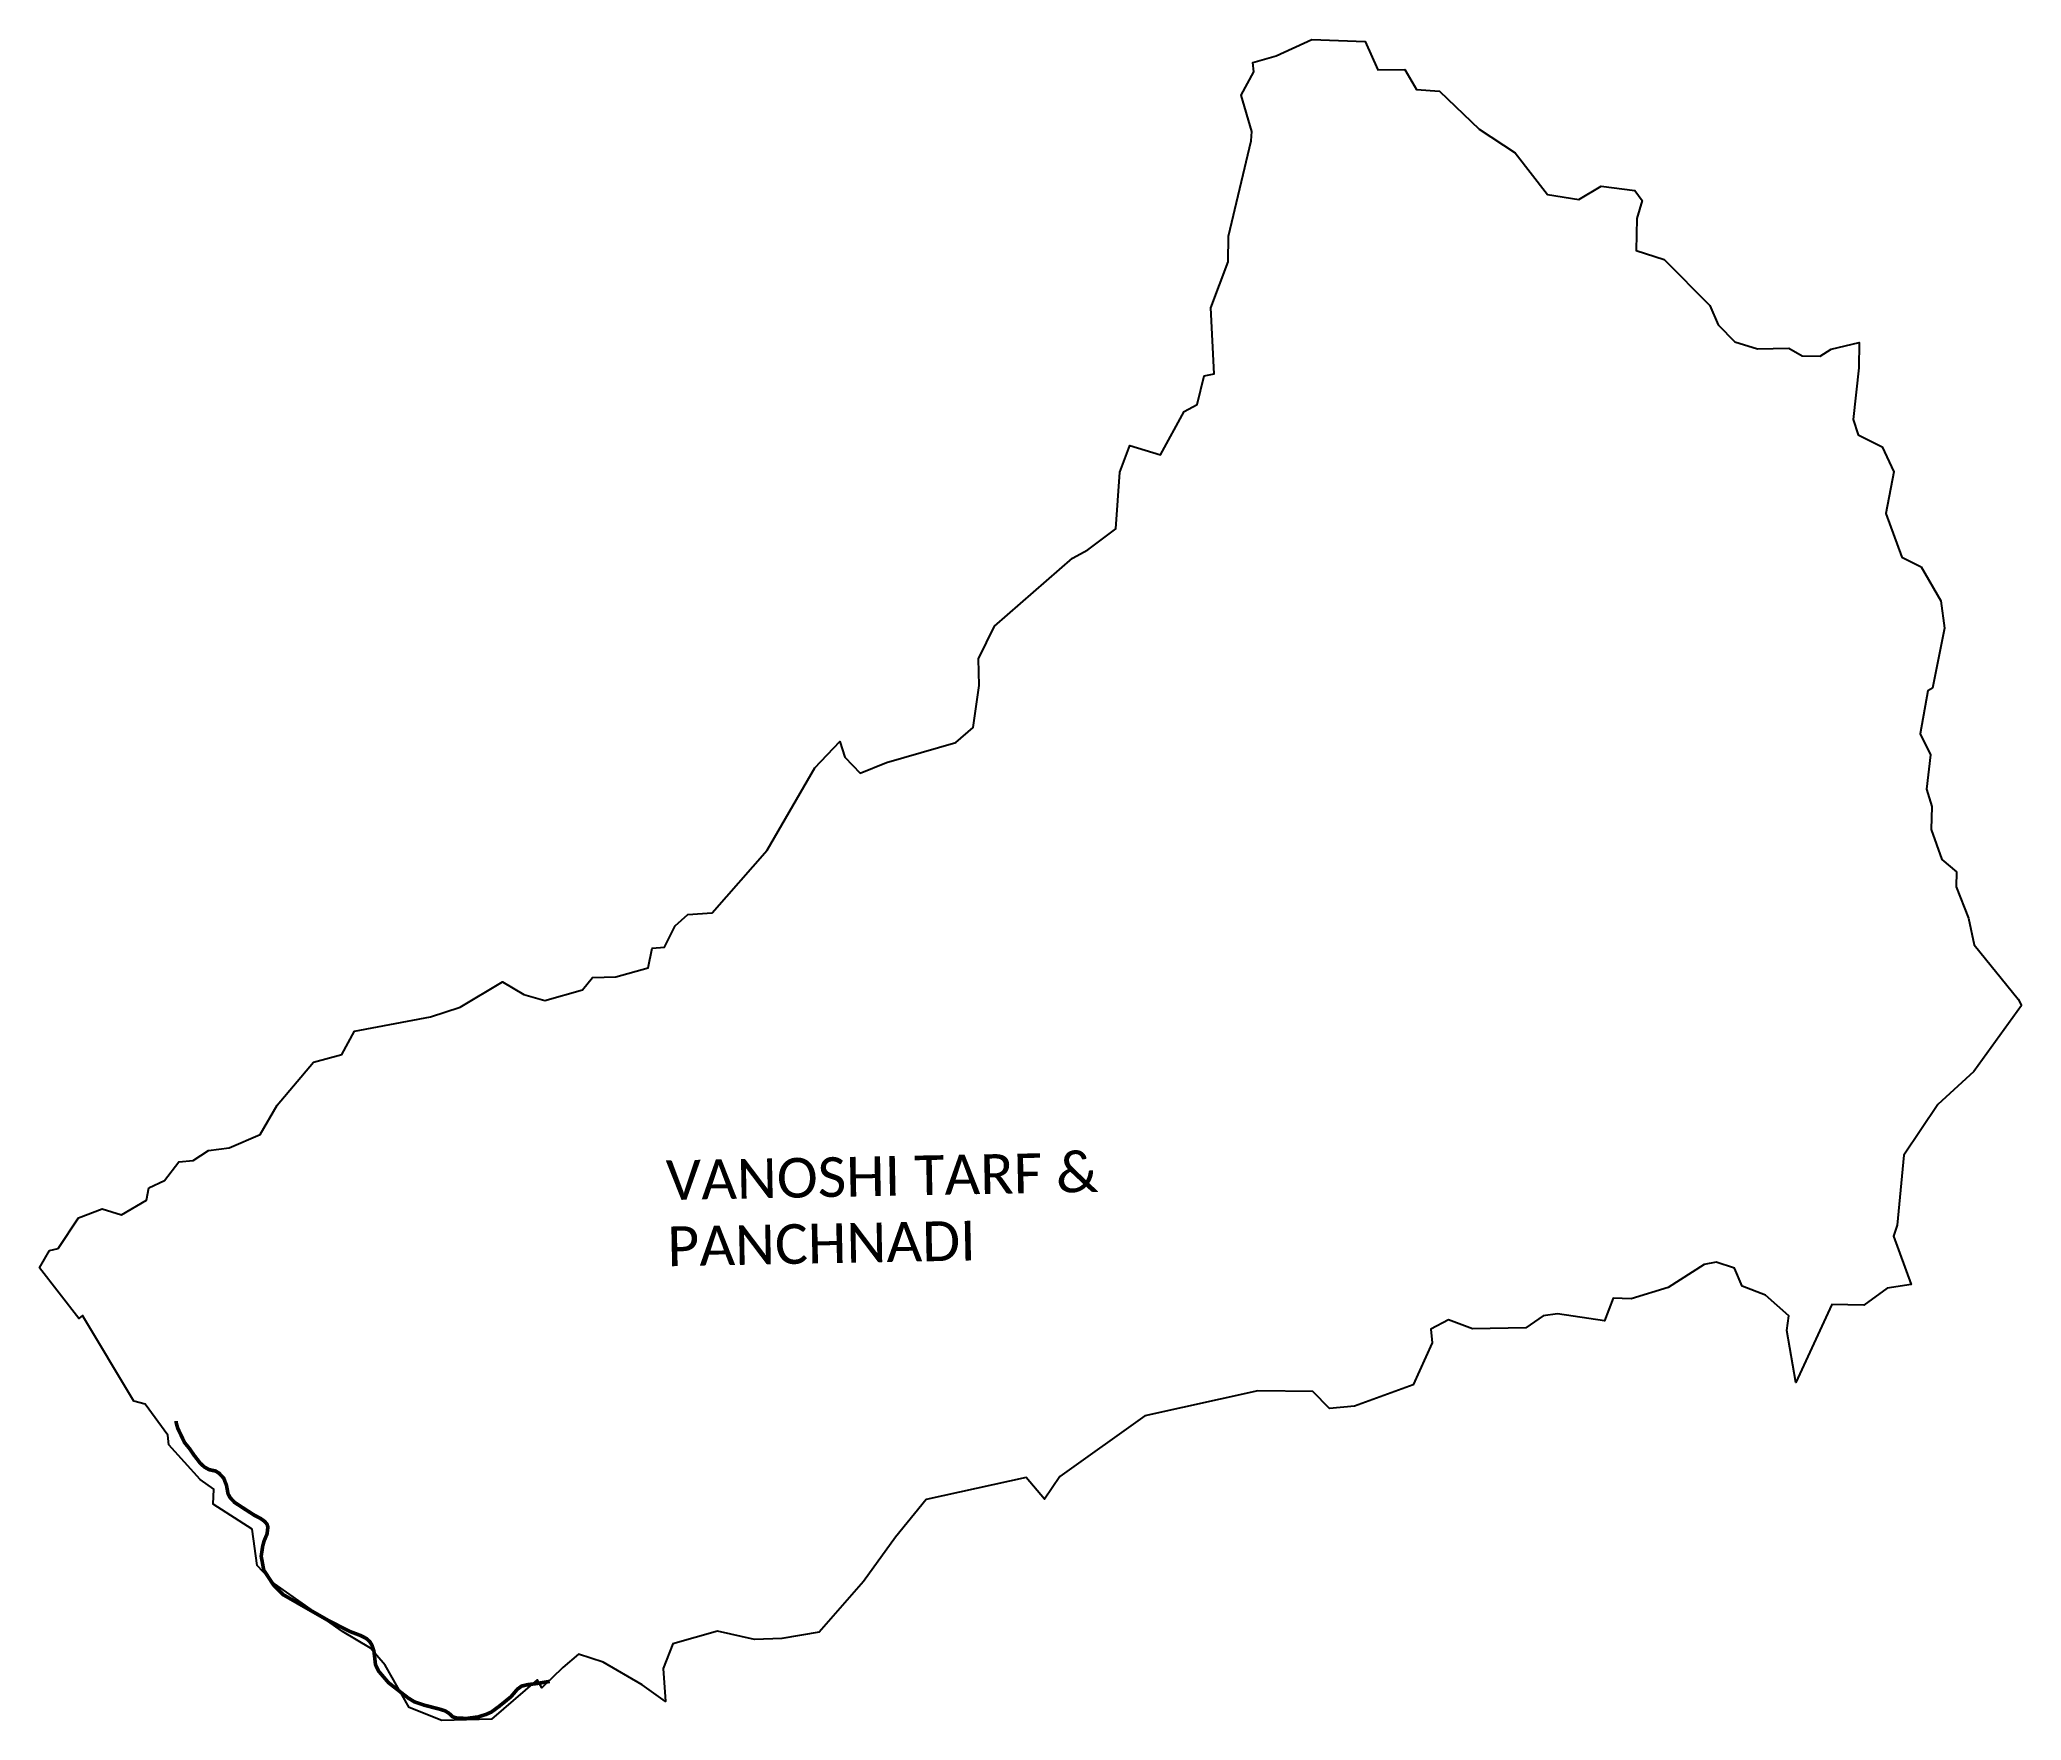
# Model space of a CAD drawing. Header units: metres. Extents: x 302501 to 307933, y 1946686 to 1951291.
import ezdxf

# ---------------------------------------------------------------- set-up
doc = ezdxf.new("R2010")
doc.units = ezdxf.units.M
for name, color, linetype in [('ARTIFICIALLY PROTECTED', 10, 'Continuous'), ('village', 3, 'Continuous'), ('VILLAGE NAME', 250, 'Continuous')]:
    doc.layers.add(name, color=color, linetype=linetype)
doc.styles.get("Standard").update_dxf_attribs({"font": 'calibri.ttf'})

msp = doc.modelspace()

# ---------------------------------------------------------------- linework, layer by layer
at = {"layer": 'ARTIFICIALLY PROTECTED', "const_width": 10, "flags": 128}
msp.add_lwpolyline([(302875.6, 1947506.9), (302875.5, 1947500.9), (302879.5, 1947486.7), (302898.1, 1947447.7), (302912.9, 1947429.4), (302923.7, 1947413.5), (302941.2, 1947390.9), (302952, 1947380.9), (302965, 1947373.4), (302983.2, 1947369.4), (302992.5, 1947363.7), (303005.5, 1947349.8), (303013.1, 1947330.4), (303017.4, 1947307.1), (303023.1, 1947296.6), (303035.5, 1947283.4), (303057, 1947269.3), (303089.4, 1947248.4), (303106.7, 1947239.4), (303118.7, 1947230.6), (303124.6, 1947223), (303126.6, 1947215.9), (303124.3, 1947197), (303116, 1947177.2), (303112.3, 1947163.3), (303108.3, 1947135.9), (303115.3, 1947098.1), (303141.8, 1947057.6), (303168, 1947031), (303231, 1946994.9), (303293, 1946959.4), (303351.2, 1946929.9), (303381.2, 1946918.5), (303396.5, 1946910.6), (303406, 1946901.9), (303412, 1946892.1), (303417.4, 1946875.5), (303421.6, 1946838.7), (303430.3, 1946820.9), (303457.2, 1946789.6), (303490.7, 1946763.4), (303511.5, 1946747.3), (303528.6, 1946736.9), (303555, 1946728), (303597, 1946717.1), (303611.9, 1946712.5), (303623.2, 1946705.6), (303633, 1946696.1), (303643, 1946692.9), (303670.8, 1946691.4), (303702.3, 1946695.6), (303725, 1946702.7), (303739.1, 1946709), (303760.2, 1946724.5), (303784.9, 1946744.5), (303792.7, 1946750.7), (303810.6, 1946771.8), (303822.2, 1946780.2), (303837.1, 1946783.8), (303864, 1946787.3), (303897.8, 1946792.8), (303899, 1946793.2)], dxfattribs=at)
at = {"layer": 'village', "flags": 128}
msp.add_lwpolyline([(302527.9, 1947973.3), (302551.6, 1947979)], dxfattribs=at)
at = {"layer": 'village', "color": 3, "true_color": 0x00ff00}
for points in [[(302551.6, 1947979, 0), (302607.1, 1948063.3, 0), (302672.5, 1948088.2, 0), (302725.1, 1948071, 0), (302793.7, 1948111.3, 0), (302800.7, 1948145.5, 0), (302843.1, 1948165.4, 0), (302882.6, 1948217.1, 0), (302922, 1948220.7, 0), (302964.1, 1948247.6, 0), (303020.7, 1948254.6, 0), (303105.4, 1948291.1, 0), (303152.1, 1948371.5, 0), (303251.9, 1948489.5, 0), (303329, 1948510.4, 0), (303364.1, 1948574.6, 0), (303572.5, 1948613.5, 0), (303653.5, 1948640.1, 0), (303769.3, 1948710, 0), (303827.8, 1948675.3, 0), (303885.6, 1948659, 0), (303989, 1948687.9, 0), (304016.1, 1948721.7, 0), (304080, 1948723.4, 0), (304168.6, 1948748.5, 0), (304179.8, 1948802.1, 0), (304214.2, 1948805.2, 0), (304242.7, 1948863.6, 0), (304277.7, 1948894.2, 0), (304344.3, 1948898.6, 0), (304495.2, 1949070.5, 0), (304625.7, 1949295.9, 0), (304694.1, 1949368.5, 0), (304708, 1949325.4, 0), (304750.1, 1949281.7, 0), (304822.6, 1949310.7, 0), (305012.7, 1949366, 0), (305059.9, 1949406.7, 0), (305076.6, 1949522, 0), (305074.9, 1949595.1, 0), (305118, 1949684.8, 0), (305331.7, 1949870.4, 0), (305373.9, 1949893.8, 0), (305450.8, 1949950.9, 0), (305462.1, 1950106.3, 0), (305488.9, 1950179.7, 0), (305573.8, 1950153.9, 0), (305637.8, 1950272.2, 0), (305673.8, 1950291.5, 0), (305693.5, 1950370, 0), (305720.5, 1950376, 0), (305711.3, 1950556.4, 0), (305758.4, 1950682.7, 0), (305759.5, 1950752.6, 0), (305822.2, 1951014.2, 0), (305823.3, 1951039.9, 0), (305794.5, 1951139, 0), (305828.8, 1951203.5, 0), (305826.2, 1951228.5, 0), (305890.1, 1951247, 0), (305987.9, 1951291.4, 0), (306134, 1951286.2, 0), (306169.1, 1951208.6, 0), (306242.9, 1951209.9, 0), (306275.5, 1951155.2, 0), (306338.3, 1951150.4, 0), (306446.7, 1951046.1, 0), (306545.6, 1950981.4, 0), (306633.7, 1950866.8, 0), (306720.3, 1950853.4, 0), (306781.1, 1950890.2, 0), (306873.9, 1950878, 0), (306893.4, 1950851, 0), (306879.1, 1950801.6, 0), (306877.1, 1950713.7, 0), (306953.8, 1950688.9, 0), (307078.7, 1950562.6, 0), (307102.4, 1950510.2, 0), (307147.2, 1950463.4, 0), (307209.6, 1950444.1, 0), (307295.8, 1950445.9, 0), (307331.8, 1950424.7, 0), (307381.4, 1950424.3, 0), (307411.4, 1950443.6, 0), (307488.3, 1950461.9, 0), (307487.2, 1950391.9, 0), (307471.8, 1950250.2, 0), (307485.8, 1950208.2, 0), (307551.8, 1950175.7, 0), (307583.2, 1950107.2, 0), (307561.7, 1949993.3, 0), (307605.3, 1949873.4, 0), (307658.2, 1949847.1, 0), (307712.6, 1949753.6, 0), (307722, 1949678.8, 0), (307689.9, 1949514.3, 0), (307676.4, 1949506.9, 0), (307655.3, 1949389.2, 0), (307684.4, 1949332, 0), (307672.7, 1949237.4, 0), (307687.6, 1949190.3, 0), (307685.4, 1949126.8, 0), (307714.9, 1949044.6, 0), (307755, 1949011, 0), (307754.7, 1948970.1, 0), (307788.3, 1948884.6, 0), (307803.9, 1948810.9, 0), (307924.3, 1948662.8, 0), (307933.1, 1948644.7, 0)], [(307933.1, 1948644.7, 0), (307802.9, 1948464.5, 0), (307703.9, 1948373.6, 0), (307610.8, 1948234.8, 0), (307593, 1948043.3, 0), (307582.2, 1948013.4, 0), (307630.6, 1947880.2, 0), (307565, 1947870.2, 0), (307500.9, 1947823.9, 0), (307413.5, 1947826.2, 0), (307314.7, 1947612.3, 0), (307290.4, 1947754.2, 0), (307296.1, 1947795.1, 0), (307232.1, 1947851.7, 0), (307167.5, 1947875.9, 0), (307146.5, 1947924.9, 0), (307096.4, 1947941.7, 0), (307063.5, 1947935.4, 0), (306964.7, 1947872.7, 0), (306863.1, 1947841.7, 0), (306814.5, 1947842.9, 0), (306790.6, 1947780.8, 0), (306661.9, 1947800.2, 0), (306622.3, 1947794.7, 0), (306574.7, 1947762, 0), (306428.8, 1947759.2, 0), (306362.8, 1947783.5, 0), (306314.8, 1947758.2, 0), (306318.3, 1947720.3, 0), (306266.3, 1947605.2, 0), (306105.4, 1947547.6, 0), (306036.8, 1947541.1, 0), (305990.5, 1947587.7, 0), (305840.2, 1947589.6, 0), (305530.7, 1947520.9, 0), (305297.4, 1947354.8, 0), (305255.7, 1947292.6, 0), (305205, 1947351.4, 0), (304930.7, 1947291.5, 0), (304846.8, 1947188.6, 0), (304759.7, 1947067.2, 0), (304637.6, 1946927.8, 0), (304535.8, 1946910.8, 0), (304460.3, 1946907.4, 0), (304359.1, 1946930.9, 0), (304236.7, 1946896.4, 0), (304209.8, 1946828.1, 0), (304216.8, 1946738.1, 0), (304153, 1946783.5, 0), (304045.2, 1946846.1, 0), (303978.3, 1946868.1, 0), (303935, 1946830.7, 0), (303877.7, 1946775.7, 0), (303864.7, 1946797.2, 0), (303739.9, 1946690, 0), (303603.4, 1946686.3, 0), (303513.6, 1946721.4, 0), (303448.5, 1946837.2, 0), (303408.3, 1946884.5, 0), (303331.3, 1946929.9, 0), (303144, 1947061.2, 0), (303097.3, 1947111, 0), (303083.7, 1947210, 0), (302977, 1947278.3, 0), (302978.7, 1947320, 0), (302941, 1947345.9, 0), (302855.2, 1947441.2, 0), (302852.2, 1947468, 0), (302790.6, 1947553, 0), (302759.2, 1947561.2, 0), (302618.8, 1947795.6, 0), (302608.3, 1947787.3, 0), (302501, 1947926.3, 0), (302527.9, 1947973.3, 0)]]:
    msp.add_polyline3d(points, dxfattribs=at)

# ---------------------------------------------------------------- texts
at = {"layer": 'VILLAGE NAME', "insert": (304216.9, 1948220.4), "char_height": 108.748, "attachment_point": 1, "rotation": 1.1028}
msp.add_mtext_dynamic_manual_height_columns('VANOSHI TARF & PANCHNADI', width=1571.314, gutter_width=543.7, heights=[0], dxfattribs=at)

doc.saveas('drawing.dxf')
